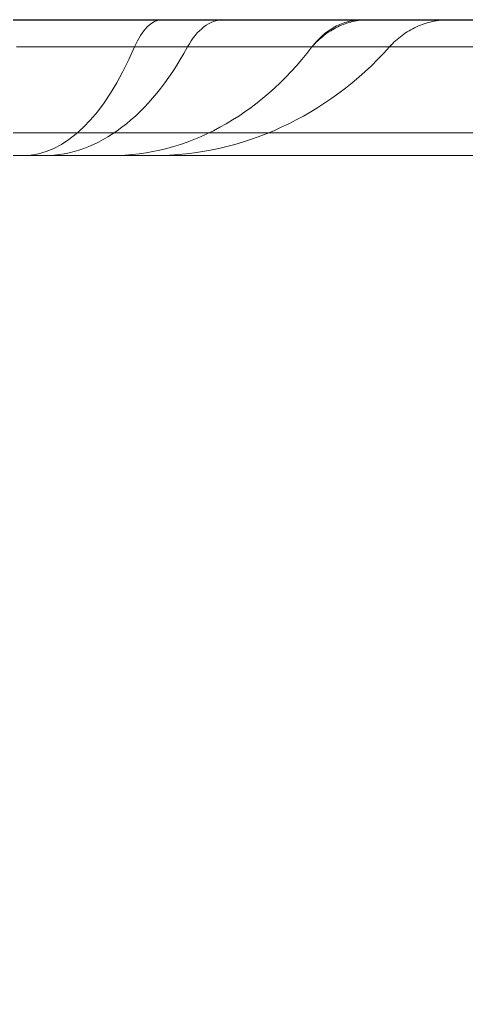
# Model space of a CAD drawing. Header units: millimetres. Extents: x 48754 to 50247, y 1387 to 2180.
# Drawn here: x 49017.6 to 49021.55, y 1473.44 to 1482.19 of the extents above; entities that cross this region are included whole.
import ezdxf

# ---------------------------------------------------------------- set-up
doc = ezdxf.new("R2010")
doc.units = ezdxf.units.MM
doc.linetypes.add('DASHED', pattern=[0])
doc.layers.add('DIE', color=7, linetype='Continuous')

# ---------------------------------------------------------------- blocks, each defined once
blk = doc.blocks.new('*u7581')
at = {"layer": 'DIE', "color": 11, "linetype": 'Continuous', "lineweight": 13}
blk.add_line((-690, 35), (0, 35), dxfattribs=at)
at = {"layer": 'DIE', "color": 155, "linetype": 'DASHED', "lineweight": 13}
for p, q in [((-536.6916, 34.7596), (-533.6181, 34.7596)), ((-533.6181, 34.7596), (-536.6916, 34.7596))]:
    blk.add_line(p, q, dxfattribs=at)
at = {"layer": 'DIE', "color": 2, "linetype": 'DASHED', "lineweight": 13}
blk.add_line((-538.7827, 33.7979), (-535.7091, 33.7979), dxfattribs=at)
blk.add_ellipse((-538.7, 34.2), major_axis=(0, -0.8), ratio=0.431063, start_param=3.141593, end_param=3.93772, dxfattribs=at)
at = {"layer": 'DIE', "color": 155, "linetype": 'DASHED', "lineweight": 13}
for centre, major_axis, ratio, start_param, end_param in [((-538.16, 34.2), (0, -0.8), 0.55496, 3.141593, 3.93772), ((-539.9322, 36.9979), (0, -3.2), 0.431063, 0, 0.796127), ((-539.7464, 36.9979), (0, -3.2), 0.55496, 0, 0.796127), ((-539.1549, 36.9979), (0, 3.2), 0.777142, 3.141593, 3.93772), ((-539.1549, 36.9979), (0, -3.2), 0.777142, 0, 0.796127), ((-538.7827, 36.9979), (0, 3.2), 0.914375, 3.141593, 3.93772), ((-538.7827, 36.9979), (0, -3.2), 0.914375, 0, 0.796127)]:
    blk.add_ellipse(centre, major_axis=major_axis, ratio=ratio, start_param=start_param, end_param=end_param, dxfattribs=at)
for points, knots in [([(-536.1689, 35), (-536.2174, 35), (-536.2659, 34.9948), (-536.3611, 34.9738), (-536.4078, 34.9581), (-536.4973, 34.917), (-536.5401, 34.8916), (-536.6204, 34.8319), (-536.6579, 34.7977), (-536.6918, 34.7598)], [0, 0, 0, 0, 0.25, 0.25, 0.5, 0.5, 0.75, 0.75, 1, 1, 1, 1]), ([(-536.9333, 35), (-536.9746, 35), (-537.0158, 34.9947), (-537.0967, 34.9737), (-537.1363, 34.958), (-537.2123, 34.9169), (-537.2488, 34.8914), (-537.317, 34.8317), (-537.3488, 34.7975), (-537.3776, 34.7596)], [0, 0, 0, 0, 0.25, 0.25, 0.5, 0.5, 0.75, 0.75, 1, 1, 1, 1]), ([(-536.881, 35), (-536.9271, 35), (-536.973, 34.9947), (-537.063, 34.9737), (-537.1071, 34.958), (-537.1918, 34.9168), (-537.2325, 34.8913), (-537.3089, 34.8316), (-537.3447, 34.7973), (-537.3775, 34.7594)], [0, 0, 0, 0, 0.25, 0.25, 0.5, 0.5, 0.75, 0.75, 1, 1, 1, 1]), ([(-536.1689, 35), (-536.2174, 35), (-536.2659, 34.9947), (-536.3611, 34.9737), (-536.4077, 34.958), (-536.4972, 34.9169), (-536.54, 34.8914), (-536.6203, 34.8317), (-536.6577, 34.7975), (-536.6916, 34.7596)], [0, 0, 0, 0, 0.25, 0.25, 0.5, 0.5, 0.75, 0.75, 1, 1, 1, 1]), ([(-539.9885, 34.7596), (-539.9863, 34.7595), (-539.9801, 34.7594), (-539.9685, 34.7594), (-539.952, 34.7593), (-539.9308, 34.7593), (-539.9047, 34.7594), (-539.8738, 34.7595), (-539.8379, 34.7595), (-539.7972, 34.7596), (-539.743, 34.7596), (-539.6761, 34.7596), (-539.5646, 34.7596), (-539.4115, 34.7596), (-539.2514, 34.7596), (-539.1002, 34.7596), (-538.9481, 34.7597), (-538.7494, 34.7596), (-538.5914, 34.7596), (-538.4857, 34.7596), (-538.4457, 34.7596), (-538.4061, 34.7596), (-538.367, 34.7596), (-538.3283, 34.7595), (-538.29, 34.7595), (-538.2521, 34.7595), (-538.2148, 34.7595), (-538.1778, 34.7595), (-538.1413, 34.7595), (-538.1053, 34.7595), (-538.0697, 34.7595), (-538.0346, 34.7594), (-537.9999, 34.7594), (-537.9657, 34.7594), (-537.9319, 34.7594), (-537.8987, 34.7594), (-537.8658, 34.7594), (-537.8335, 34.7594), (-537.8016, 34.7594), (-537.7701, 34.7594), (-537.7391, 34.7595), (-537.7086, 34.7595), (-537.6785, 34.7595), (-537.6489, 34.7595), (-537.6198, 34.7595), (-537.5911, 34.7595), (-537.5628, 34.7595), (-537.535, 34.7595), (-537.5077, 34.7596), (-537.4808, 34.7596), (-537.4543, 34.7596), (-537.4284, 34.7596), (-537.4028, 34.7596), (-537.386, 34.7596), (-537.3776, 34.7596)], [0, 0, 0, 0, 0.002195, 0.005919, 0.011177, 0.017978, 0.026335, 0.036261, 0.047774, 0.060896, 0.075653, 0.100296, 0.125971, 0.184692, 0.251612, 0.287422, 0.340057, 0.410655, 0.500748, 0.516173, 0.531557, 0.546897, 0.56219, 0.577434, 0.592626, 0.607764, 0.622846, 0.637868, 0.652829, 0.667726, 0.682557, 0.697319, 0.712009, 0.726626, 0.741167, 0.755629, 0.77001, 0.784309, 0.798521, 0.812647, 0.826682, 0.840625, 0.854474, 0.868226, 0.88188, 0.895434, 0.908884, 0.92223, 0.935469, 0.9486, 0.96162, 0.974528, 0.987322, 1, 1, 1, 1]), ([(-538.9464, 34.7596), (-538.9645, 34.7596), (-538.9999, 34.7596), (-539.0526, 34.7596), (-539.1037, 34.7596), (-539.1532, 34.7596), (-539.201, 34.7596), (-539.2473, 34.7596), (-539.292, 34.7596), (-539.335, 34.7596), (-539.3764, 34.7596), (-539.4162, 34.7596), (-539.4652, 34.7596), (-539.5232, 34.7596), (-539.5902, 34.7596), (-539.655, 34.7596), (-539.7107, 34.7596), (-539.757, 34.7596), (-539.7934, 34.7595), (-539.8267, 34.7595), (-539.8568, 34.7594), (-539.8839, 34.7594), (-539.9078, 34.7593), (-539.9287, 34.7593), (-539.9466, 34.7593), (-539.9614, 34.7593), (-539.9731, 34.7593), (-539.9818, 34.7594), (-539.9866, 34.7595), (-539.9885, 34.7596)], [0, 0, 0, 0, 0.05504, 0.108061, 0.159105, 0.208212, 0.255422, 0.300771, 0.344297, 0.386032, 0.426009, 0.46426, 0.500814, 0.566654, 0.630014, 0.690965, 0.749576, 0.786483, 0.820365, 0.851262, 0.879215, 0.904256, 0.926415, 0.945717, 0.962184, 0.975832, 0.986677, 0.99473, 1, 1, 1, 1]), ([(-537.3776, 34.7596), (-537.4571, 34.7596), (-537.5394, 34.7596), (-537.7098, 34.7596), (-537.7979, 34.7596), (-537.9803, 34.7596), (-538.0747, 34.7596), (-538.2705, 34.7596), (-538.3719, 34.7596), (-538.4773, 34.7596)], [0, 0, 0, 0, 0.25, 0.25, 0.5, 0.5, 0.75, 0.75, 1, 1, 1, 1]), ([(-537.3775, 34.7594), (-537.2391, 34.7594), (-537.112, 34.7595), (-536.8828, 34.7596), (-536.7806, 34.7597), (-536.6918, 34.7598)], [0, 0, 0, 0, 0.5, 0.5, 1, 1, 1, 1]), ([(-536.6918, 34.7598), (-536.7806, 34.7597), (-536.8828, 34.7596), (-537.112, 34.7595), (-537.2391, 34.7594), (-537.3775, 34.7594)], [0, 0, 0, 0, 0.5, 0.5, 1, 1, 1, 1])]:
    blk.add_open_spline(points, degree=3, knots=knots, dxfattribs=at)
blk.add_open_spline([(-538.4773, 34.7596), (-538.6275, 34.7596), (-538.7835, 34.7596), (-538.9464, 34.7596)], degree=3, dxfattribs=at)
at = {"layer": 'DIE', "color": 2, "linetype": 'DASHED', "lineweight": 13}
for points in [[(-542.966, 34), (-538.8, 34)], [(-538.8, 34), (-534.6944, 34)]]:
    blk.add_open_spline(points, degree=1, dxfattribs=at)
for points, knots in [([(-539.9322, 33.7979), (-539.9547, 33.7979), (-539.9774, 33.7979), (-540.0176, 33.7979), (-540.035, 33.7979), (-540.0526, 33.7979)], [0, 0, 0, 0, 0.571491, 0.571491, 1, 1, 1, 1]), ([(-539.9322, 33.7979), (-539.8999, 33.7979), (-539.8684, 33.7979), (-539.8065, 33.7979), (-539.7762, 33.7979), (-539.7464, 33.7979)], [0, 0, 0, 0, 0.5, 0.5, 1, 1, 1, 1]), ([(-539.7464, 33.7979), (-539.6892, 33.7979), (-539.6347, 33.7979), (-539.5296, 33.7979), (-539.479, 33.7979), (-539.3811, 33.7979), (-539.3339, 33.7979), (-539.2423, 33.7979), (-539.1979, 33.7979), (-539.1549, 33.7979)], [0, 0, 0, 0, 0.25, 0.25, 0.5, 0.5, 0.75, 0.75, 1, 1, 1, 1]), ([(-539.1549, 33.7979), (-539.1167, 33.7979), (-539.0806, 33.7979), (-539.0119, 33.7979), (-538.9794, 33.7979), (-538.8869, 33.7979), (-538.8318, 33.7979), (-538.7827, 33.7979)], [0, 0, 0, 0, 0.25, 0.25, 0.5, 0.5, 1, 1, 1, 1])]:
    blk.add_open_spline(points, degree=3, knots=knots, dxfattribs=at)

msp = doc.modelspace()

# ---------------------------------------------------------------- linework, layer by layer
at = {"layer": 'DIE', "linetype": 'Continuous', "flags": 128}
msp.add_lwpolyline([(48867.0615, 1482.1949), (49557.5615, 1482.1949), (49557.5615, 1447.1949), (48867.0615, 1447.1949)], close=True, dxfattribs=at)

# ---------------------------------------------------------------- block references
at = {"layer": 'DIE'}
msp.add_blockref('*u7581', (49557.5615, 1447.1949), dxfattribs=at)

doc.saveas('drawing.dxf')
